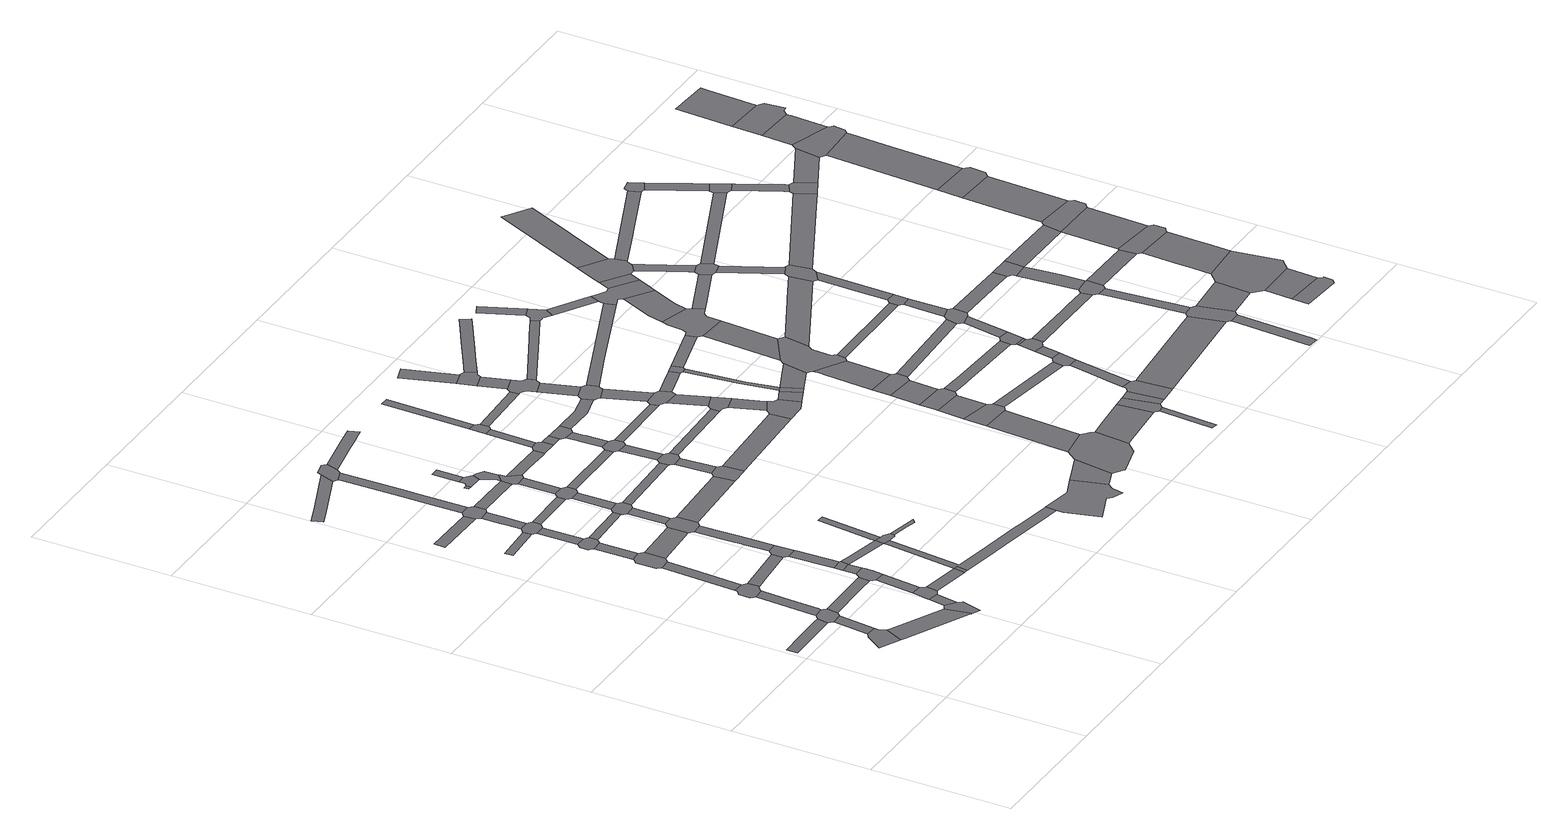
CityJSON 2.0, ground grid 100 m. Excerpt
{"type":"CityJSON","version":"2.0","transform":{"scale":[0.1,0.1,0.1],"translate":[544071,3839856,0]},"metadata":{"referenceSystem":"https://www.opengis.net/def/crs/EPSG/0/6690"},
"CityObjects":{
"road1":{"type":"Road","attributes":{"RoadStructureAttribute.sectionType":"1"},"geometry":[{"type":"MultiSurface","lod":"1","boundaries":[[[0,1,2,3,4,5,6,7,8]]]}]},
"road2":{"type":"Road","geometry":[{"type":"MultiSurface","lod":"1","boundaries":[[[9,10,11,12,13,14,15,16,17]]]}]},
"road3":{"type":"Road","attributes":{"RoadStructureAttribute.sectionType":"1"},"geometry":[{"type":"MultiSurface","lod":"1","boundaries":[[[18,19,9,17]]]}]},
"road4":{"type":"Road","geometry":[{"type":"MultiSurface","lod":"1","boundaries":[[[20,21,22,23,24,0,8,25,19,18,26,27]]]}]},
"road5":{"type":"Road","attributes":{"RoadStructureAttribute.sectionType":"1"},"geometry":[{"type":"MultiSurface","lod":"1","boundaries":[[[28,29,14,13,30,31,32,33,34]]]}]},
"road6":{"type":"Road","attributes":{"RoadStructureAttribute.sectionType":"1"},"geometry":[{"type":"MultiSurface","lod":"1","boundaries":[[[35,36,37,38,39,23,22]]]}]},
"road7":{"type":"Road","geometry":[{"type":"MultiSurface","lod":"1","boundaries":[[[40,41,42,43,44,38,37,45,46,47,48,49,50]]]}]},
"road8":{"type":"Road","geometry":[{"type":"MultiSurface","lod":"1","boundaries":[[[51,52,34,33,53,54,55,56]]]}]},
"road9":{"type":"Road","attributes":{"RoadStructureAttribute.sectionType":"1"},"geometry":[{"type":"MultiSurface","lod":"1","boundaries":[[[57,27,26,58,59,60]]]}]},
"road10":{"type":"Road","attributes":{"RoadStructureAttribute.sectionType":"1"},"geometry":[{"type":"MultiSurface","lod":"1","boundaries":[[[61,62,63,64,40,50]]]}]},
"road11":{"type":"Road","attributes":{"RoadStructureAttribute.sectionType":"1"},"geometry":[{"type":"MultiSurface","lod":"1","boundaries":[[[65,51,56,66,67]]]}]},
"road12":{"type":"Road","geometry":[{"type":"MultiSurface","lod":"1","boundaries":[[[68,65,67,69,70,71]]]}]},
"road13":{"type":"Road","geometry":[{"type":"MultiSurface","lod":"1","boundaries":[[[72,73,74,75,76,77,78,79,63,62,80,81,82,83]]]}]},
"road14":{"type":"Road","attributes":{"RoadStructureAttribute.sectionType":"1"},"geometry":[{"type":"MultiSurface","lod":"1","boundaries":[[[84,49,48,85,86,87]]]}]},
"road15":{"type":"Road","attributes":{"RoadStructureAttribute.sectionType":"1"},"geometry":[{"type":"MultiSurface","lod":"1","boundaries":[[[88,89,90,91]]]}]},
"road16":{"type":"Road","attributes":{"RoadStructureAttribute.sectionType":"1"},"geometry":[{"type":"MultiSurface","lod":"1","boundaries":[[[92,68,71,93]]]}]},
"road17":{"type":"Road","attributes":{"RoadStructureAttribute.sectionType":"1"},"geometry":[{"type":"MultiSurface","lod":"1","boundaries":[[[94,95,74,73]]]}]},
"road18":{"type":"Road","attributes":{"RoadStructureAttribute.sectionType":"1"},"geometry":[{"type":"MultiSurface","lod":"1","boundaries":[[[96,97,98,99]]]}]},
"road19":{"type":"Road","geometry":[{"type":"MultiSurface","lod":"1","boundaries":[[[100,101,102,103,104,105,106,107,57,60,108,109,92,93]]]}]},
"road20":{"type":"Road","geometry":[{"type":"MultiSurface","lod":"1","boundaries":[[[110,111,112,113,114,115,95,94,116,117,118]]]}]},
"road21":{"type":"Road","attributes":{"RoadStructureAttribute.sectionType":"1"},"geometry":[{"type":"MultiSurface","lod":"1","boundaries":[[[70,69,119,120]]]}]},
"road22":{"type":"Road","attributes":{"RoadStructureAttribute.sectionType":"1"},"geometry":[{"type":"MultiSurface","lod":"1","boundaries":[[[121,122,123,104,103]]]}]},
"road23":{"type":"Road","geometry":[{"type":"MultiSurface","lod":"1","boundaries":[[[124,125,126,123,122,127]]]}]},
"road24":{"type":"Road","attributes":{"RoadStructureAttribute.sectionType":"1"},"geometry":[{"type":"MultiSurface","lod":"1","boundaries":[[[128,129,111,110]]]}]},
"road25":{"type":"Road","attributes":{"RoadStructureAttribute.sectionType":"1"},"geometry":[{"type":"MultiSurface","lod":"1","boundaries":[[[130,131,132,125,124]]]}]},
"road26":{"type":"Road","attributes":{"RoadStructureAttribute.sectionType":"1"},"geometry":[{"type":"MultiSurface","lod":"1","boundaries":[[[133,83,82,134]]]}]},
"road27":{"type":"Road","geometry":[{"type":"MultiSurface","lod":"1","boundaries":[[[135,136,137,138,139,88,91,140,129,128,141,142]]]}]},
"road28":{"type":"Road","geometry":[{"type":"MultiSurface","lod":"1","boundaries":[[[143,144,84,87,132,131]]]}]},
"road29":{"type":"Road","geometry":[{"type":"MultiSurface","lod":"1","boundaries":[[[145,120,119,146]]]}]},
"road30":{"type":"Road","attributes":{"RoadStructureAttribute.sectionType":"1"},"geometry":[{"type":"MultiSurface","lod":"1","boundaries":[[[147,148,149,150,151,152,137,136]]]}]},
"road31":{"type":"Road","attributes":{"RoadStructureAttribute.sectionType":"1"},"geometry":[{"type":"MultiSurface","lod":"1","boundaries":[[[153,154,155,156,157,158]]]}]},
"road32":{"type":"Road","geometry":[{"type":"MultiSurface","lod":"1","boundaries":[[[159,160,161,162,99,98,163,150,149,164,165]]]}]},
"road33":{"type":"Road","attributes":{"RoadStructureAttribute.sectionType":"1"},"geometry":[{"type":"MultiSurface","lod":"1","boundaries":[[[166,118,117,167]]]}]},
"road34":{"type":"Road","attributes":{"RoadStructureAttribute.sectionType":"1"},"geometry":[{"type":"MultiSurface","lod":"1","boundaries":[[[168,169,127,122,170,171]]]}]},
"road35":{"type":"Road","attributes":{"RoadStructureAttribute.sectionType":"1"},"geometry":[{"type":"MultiSurface","lod":"1","boundaries":[[[172,173,174,175,176,177,178,179,180,181,182,183,144,143]]]}]},
"road36":{"type":"Road","geometry":[{"type":"MultiSurface","lod":"1","boundaries":[[[184,185,186,187,133,134,188,189,177,176,190,191,192,193]]]}]},
"road37":{"type":"Road","attributes":{"RoadStructureAttribute.sectionType":"1"},"geometry":[{"type":"MultiSurface","lod":"1","boundaries":[[[194,142,141,195]]]}]},
"road38":{"type":"Road","attributes":{"RoadStructureAttribute.sectionType":"1"},"geometry":[{"type":"MultiSurface","lod":"1","boundaries":[[[196,197,198,199,200,201,202,203,161,160]]]}]},
"road39":{"type":"Road","attributes":{"RoadStructureAttribute.sectionType":"1"},"geometry":[{"type":"MultiSurface","lod":"1","boundaries":[[[204,205,186,185]]]}]},
"road40":{"type":"Road","geometry":[{"type":"MultiSurface","lod":"1","boundaries":[[[171,170,206,207,208,209,210,211]]]}]},
"road41":{"type":"Road","attributes":{"RoadStructureAttribute.sectionType":"1"},"geometry":[{"type":"MultiSurface","lod":"1","boundaries":[[[212,213,165,164,214,215,216]]]}]},
"road42":{"type":"Road","geometry":[{"type":"MultiSurface","lod":"1","boundaries":[[[217,218,219,166,167,220,221,205,204,222,223,224,225]]]}]},
"road43":{"type":"Road","attributes":{"RoadStructureAttribute.sectionType":"1"},"geometry":[{"type":"MultiSurface","lod":"1","boundaries":[[[226,227,228,229,230,231,171,211]]]}]},
"road44":{"type":"Road","attributes":{"RoadStructureAttribute.sectionType":"1"},"geometry":[{"type":"MultiSurface","lod":"1","boundaries":[[[232,233,219,218]]]}]},
"road45":{"type":"Road","geometry":[{"type":"MultiSurface","lod":"1","boundaries":[[[234,235,236,237]]]}]},
"road46":{"type":"Road","geometry":[{"type":"MultiSurface","lod":"1","boundaries":[[[238,239,153,158,199,198,240,241,242]]]}]},
"road47":{"type":"Road","geometry":[{"type":"MultiSurface","lod":"1","boundaries":[[[243,244,194,195,233,232,245,246,247,248,249,250]]]}]},
"road48":{"type":"Road","attributes":{"RoadStructureAttribute.sectionType":"1"},"geometry":[{"type":"MultiSurface","lod":"1","boundaries":[[[251,252,253,209,208]]]}]},
"road49":{"type":"Road","geometry":[{"type":"MultiSurface","lod":"1","boundaries":[[[254,255,237,236,256,257,258]]]}]},
"road50":{"type":"Road","attributes":{"RoadStructureAttribute.sectionType":"1"},"geometry":[{"type":"MultiSurface","lod":"1","boundaries":[[[259,260,243,250]]]}]},
"road51":{"type":"Road","geometry":[{"type":"MultiSurface","lod":"1","boundaries":[[[261,262,254,258]]]}]},
"road52":{"type":"Road","attributes":{"RoadStructureAttribute.sectionType":"1"},"geometry":[{"type":"MultiSurface","lod":"1","boundaries":[[[170,263,120,145,146,264,265,266,267,268,269,270,271,272,273,274,275,276,277,278,279,206]]]}]},
"road53":{"type":"Road","geometry":[{"type":"MultiSurface","lod":"1","boundaries":[[[280,281,257,256,282,216,283]]]}]},
"road54":{"type":"Road","attributes":{"RoadStructureAttribute.sectionType":"1"},"geometry":[{"type":"MultiSurface","lod":"1","boundaries":[[[284,285,286,193,192,287]]]}]},
"road55":{"type":"Road","geometry":[{"type":"MultiSurface","lod":"1","boundaries":[[[288,283,216,215,260,259,289,290]]]}]},
"road56":{"type":"Road","attributes":{"RoadStructureAttribute.sectionType":"1"},"geometry":[{"type":"MultiSurface","lod":"1","boundaries":[[[291,225,224,292]]]}]},
"road57":{"type":"Road","attributes":{"RoadStructureAttribute.sectionType":"1"},"geometry":[{"type":"MultiSurface","lod":"1","boundaries":[[[293,294,242,241,295,296,297,298,299,300,301]]]}]},
"road58":{"type":"Road","attributes":{"RoadStructureAttribute.sectionType":"1"},"geometry":[{"type":"MultiSurface","lod":"1","boundaries":[[[302,290,289,303,304,305,306]]]}]},
"road59":{"type":"Road","attributes":{"RoadStructureAttribute.sectionType":"1"},"geometry":[{"type":"MultiSurface","lod":"1","boundaries":[[[307,247,246,308]]]}]},
"road60":{"type":"Road","geometry":[{"type":"MultiSurface","lod":"1","boundaries":[[[309,310,311,312,284,287,313,314,315]]]}]},
"road61":{"type":"Road","attributes":{"RoadStructureAttribute.sectionType":"1"},"geometry":[{"type":"MultiSurface","lod":"1","boundaries":[[[316,317,311,310]]]}]},
"road62":{"type":"Road","geometry":[{"type":"MultiSurface","lod":"1","boundaries":[[[318,319,320,321,322,323,306,305,324,325]]]}]},
"road63":{"type":"Road","geometry":[{"type":"MultiSurface","lod":"1","boundaries":[[[326,327,328,329,291,292,330,331,317,316,332,333,334,335,336,337,338]]]}]},
"road64":{"type":"Road","attributes":{"RoadStructureAttribute.sectionType":"1"},"geometry":[{"type":"MultiSurface","lod":"1","boundaries":[[[339,326,338,340]]]}]},
"road65":{"type":"Road","attributes":{"RoadStructureAttribute.sectionType":"1"},"geometry":[{"type":"MultiSurface","lod":"1","boundaries":[[[341,321,320,342]]]}]},
"road66":{"type":"Road","geometry":[{"type":"MultiSurface","lod":"1","boundaries":[[[343,344,273,272,345,346,347,348,349,350,351,352,353,354]]]}]},
"road67":{"type":"Road","attributes":{"RoadStructureAttribute.sectionType":"1"},"geometry":[{"type":"MultiSurface","lod":"1","boundaries":[[[355,325,324,356,357]]]}]},
"road68":{"type":"Road","geometry":[{"type":"MultiSurface","lod":"1","boundaries":[[[358,359,307,308,360,339,340,361,362,363,364,365]]]}]},
"road69":{"type":"Road","geometry":[{"type":"MultiSurface","lod":"1","boundaries":[[[366,341,342,367,368,369,370,371,372,373]]]}]},
"road70":{"type":"Road","attributes":{"RoadStructureAttribute.sectionType":"1"},"geometry":[{"type":"MultiSurface","lod":"1","boundaries":[[[374,375,376,358,365,377,378,379]]]}]},
"road71":{"type":"Road","geometry":[{"type":"MultiSurface","lod":"1","boundaries":[[[380,357,356,381,382,374,379,383,384]]]}]},
"road72":{"type":"Road","attributes":{"RoadStructureAttribute.sectionType":"1"},"geometry":[{"type":"MultiSurface","lod":"1","boundaries":[[[385,366,373,386,387]]]}]},
"road73":{"type":"Road","attributes":{"RoadStructureAttribute.sectionType":"1"},"geometry":[{"type":"MultiSurface","lod":"1","boundaries":[[[388,315,314,389]]]}]},
"road74":{"type":"Road","attributes":{"RoadStructureAttribute.sectionType":"1"},"geometry":[{"type":"MultiSurface","lod":"1","boundaries":[[[390,391,343,354,392,393]]]}]},
"road75":{"type":"Road","attributes":{"RoadStructureAttribute.sectionType":"1"},"geometry":[{"type":"MultiSurface","lod":"1","boundaries":[[[394,335,334,395]]]}]},
"road76":{"type":"Road","attributes":{"RoadStructureAttribute.sectionType":"1"},"geometry":[{"type":"MultiSurface","lod":"1","boundaries":[[[396,370,369,397]]]}]},
"road77":{"type":"Road","attributes":{"RoadStructureAttribute.sectionType":"1"},"geometry":[{"type":"MultiSurface","lod":"1","boundaries":[[[398,363,362,399]]]}]},
"road78":{"type":"Road","attributes":{"RoadStructureAttribute.sectionType":"1"},"geometry":[{"type":"MultiSurface","lod":"1","boundaries":[[[400,401,402,403,384,383,404,405,406,407]]]}]},
"road79":{"type":"Road","geometry":[{"type":"MultiSurface","lod":"1","boundaries":[[[408,409,410,411,412,390,393,413,414,415,416,417]]]}]},
"road80":{"type":"Road","attributes":{"RoadStructureAttribute.sectionType":"1"},"geometry":[{"type":"MultiSurface","lod":"1","boundaries":[[[418,419,420,421,422]]]}]},
"road81":{"type":"Road","attributes":{"RoadStructureAttribute.sectionType":"1"},"geometry":[{"type":"MultiSurface","lod":"1","boundaries":[[[423,424,425,426]]]}]},
"road82":{"type":"Road","geometry":[{"type":"MultiSurface","lod":"1","boundaries":[[[427,428,429,426,425,430,431,396,397,432,433,434,435,436,437,438,439,440,441]]]}]},
"road83":{"type":"Road","geometry":[{"type":"MultiSurface","lod":"1","boundaries":[[[442,443,444,400,407,445,446,447,448,449,450,451,452,453]]]}]},
"road84":{"type":"Road","attributes":{"RoadStructureAttribute.sectionType":"1"},"geometry":[{"type":"MultiSurface","lod":"1","boundaries":[[[437,436,443,442]]]}]},
"road85":{"type":"Road","geometry":[{"type":"MultiSurface","lod":"1","boundaries":[[[454,455,422,421,424,423,456,457,458]]]}]},
"road86":{"type":"Road","attributes":{"RoadStructureAttribute.sectionType":"1"},"geometry":[{"type":"MultiSurface","lod":"1","boundaries":[[[449,448,459,460]]]}]},
"road87":{"type":"Road","geometry":[{"type":"MultiSurface","lod":"1","boundaries":[[[461,462,460,459,463,464,398,399,465,466,467,468,469,470,471]]]}]},
"road88":{"type":"Road","attributes":{"RoadStructureAttribute.sectionType":"1"},"geometry":[{"type":"MultiSurface","lod":"1","boundaries":[[[467,472,473,468]]]}]},
"road89":{"type":"Road","geometry":[{"type":"MultiSurface","lod":"1","boundaries":[[[473,472,474,475,394,395,476,477,478,479,480]]]}]},
"road90":{"type":"Road","attributes":{"RoadStructureAttribute.sectionType":"1"},"geometry":[{"type":"MultiSurface","lod":"1","boundaries":[[[481,480,479,482,483]]]}]},
"road91":{"type":"Road","geometry":[{"type":"MultiSurface","lod":"1","boundaries":[[[484,485,486,483,482,487,388,389,488,489,490,491,492,493]]]}]},
"road92":{"type":"Road","attributes":{"RoadStructureAttribute.sectionType":"1"},"geometry":[{"type":"MultiSurface","lod":"1","boundaries":[[[494,495,496,412,411,497,498,499]]]}]},
"road93":{"type":"Road","attributes":{"RoadStructureAttribute.sectionType":"1"},"geometry":[{"type":"MultiSurface","lod":"1","boundaries":[[[500,493,492,501,502]]]}]},
"road94":{"type":"Road","attributes":{"RoadStructureAttribute.sectionType":"1"},"geometry":[{"type":"MultiSurface","lod":"1","boundaries":[[[503,504,471,470,505,506,507]]]}]},
"road95":{"type":"Road","geometry":[{"type":"MultiSurface","lod":"1","boundaries":[[[508,494,499,509,510,511,512,513,514]]]}]},
"road96":{"type":"Road","geometry":[{"type":"MultiSurface","lod":"1","boundaries":[[[515,516,517,500,502,518]]]}]},
"road97":{"type":"Road","attributes":{"RoadStructureAttribute.sectionType":"1"},"geometry":[{"type":"MultiSurface","lod":"1","boundaries":[[[519,508,514,520]]]}]},
"road98":{"type":"Road","attributes":{"RoadStructureAttribute.sectionType":"1"},"geometry":[{"type":"MultiSurface","lod":"1","boundaries":[[[521,522,417,416,523,524,525]]]}]},
"road99":{"type":"Road","attributes":{"RoadStructureAttribute.sectionType":"1"},"geometry":[{"type":"MultiSurface","lod":"1","boundaries":[[[526,527,528,529,516,515]]]}]},
"road100":{"type":"Road","geometry":[{"type":"MultiSurface","lod":"1","boundaries":[[[530,531,519,520,532,533,534]]]}]},
"road101":{"type":"Road","geometry":[{"type":"MultiSurface","lod":"1","boundaries":[[[535,503,507,536,528,527,537,538]]]}]},
"road102":{"type":"Road","attributes":{"RoadStructureAttribute.sectionType":"1"},"geometry":[{"type":"MultiSurface","lod":"1","boundaries":[[[539,540,541,542,543,458,457,544,545,546,547]]]}]},
"road103":{"type":"Road","attributes":{"RoadStructureAttribute.sectionType":"1"},"geometry":[{"type":"MultiSurface","lod":"1","boundaries":[[[548,530,534,549]]]}]},
"road104":{"type":"Road","attributes":{"RoadStructureAttribute.sectionType":"1"},"geometry":[{"type":"MultiSurface","lod":"1","boundaries":[[[550,551,552,553,515,518,554]]]}]},
"road105":{"type":"Road","attributes":{"RoadStructureAttribute.sectionType":"1"},"geometry":[{"type":"MultiSurface","lod":"1","boundaries":[[[555,556,557,441,440,558,559,560]]]}]},
"road106":{"type":"Road","attributes":{"RoadStructureAttribute.sectionType":"1"},"geometry":[{"type":"MultiSurface","lod":"1","boundaries":[[[561,562,563,564,565]]]}]},
"road107":{"type":"Road","geometry":[{"type":"MultiSurface","lod":"1","boundaries":[[[566,548,549,567,568,569,570,571,572]]]}]},
"road108":{"type":"Road","geometry":[{"type":"MultiSurface","lod":"1","boundaries":[[[573,521,525,574,575,562,561,576,577,578]]]}]},
"road109":{"type":"Road","geometry":[{"type":"MultiSurface","lod":"1","boundaries":[[[579,580,581,582,566,572,583,584]]]}]},
"road110":{"type":"Road","attributes":{"RoadStructureAttribute.sectionType":"1"},"geometry":[{"type":"MultiSurface","lod":"1","boundaries":[[[585,586,587,453,452,588,589,590,591]]]}]},
"road111":{"type":"Road","attributes":{"RoadStructureAttribute.sectionType":"1"},"geometry":[{"type":"MultiSurface","lod":"1","boundaries":[[[592,535,538,593]]]}]},
"road112":{"type":"Road","attributes":{"RoadStructureAttribute.sectionType":"1"},"geometry":[{"type":"MultiSurface","lod":"1","boundaries":[[[594,573,578,595]]]}]},
"road113":{"type":"Road","attributes":{"RoadStructureAttribute.sectionType":"1"},"geometry":[{"type":"MultiSurface","lod":"1","boundaries":[[[512,511,596,597]]]}]},
"road114":{"type":"Road","geometry":[{"type":"MultiSurface","lod":"1","boundaries":[[[598,599,600,550,554,601,579,584,602,603,604,605,606,607,608,609]]]}]},
"road115":{"type":"Road","geometry":[{"type":"MultiSurface","lod":"1","boundaries":[[[610,611,612,594,595,613,614,615,616]]]}]},
"road116":{"type":"Road","attributes":{"RoadStructureAttribute.sectionType":"1"},"geometry":[{"type":"MultiSurface","lod":"1","boundaries":[[[617,618,619,533,532,620,621,622,623]]]}]},
"road117":{"type":"Road","attributes":{"RoadStructureAttribute.sectionType":"1"},"geometry":[{"type":"MultiSurface","lod":"1","boundaries":[[[624,599,598,625]]]}]},
"road118":{"type":"Road","geometry":[{"type":"MultiSurface","lod":"1","boundaries":[[[626,627,628,629,555,560,630,631,632,633]]]}]},
"road119":{"type":"Road","attributes":{"RoadStructureAttribute.sectionType":"1"},"geometry":[{"type":"MultiSurface","lod":"1","boundaries":[[[634,635,627,626]]]}]},
"road120":{"type":"Road","attributes":{"RoadStructureAttribute.sectionType":"1"},"geometry":[{"type":"MultiSurface","lod":"1","boundaries":[[[636,637,638,639,640,610,616,641]]]}]},
"road121":{"type":"Road","attributes":{"RoadStructureAttribute.sectionType":"1"},"geometry":[{"type":"MultiSurface","lod":"1","boundaries":[[[642,570,569,643]]]}]},
"road122":{"type":"Road","geometry":[{"type":"MultiSurface","lod":"1","boundaries":[[[644,645,646,647,648,649,592,593,624,625,650,651,652,653,654,655,656,657]]]}]},
"road123":{"type":"Road","geometry":[{"type":"MultiSurface","lod":"1","boundaries":[[[658,659,597,596,636,641,660,661]]]}]},
"road124":{"type":"Road","attributes":{"RoadStructureAttribute.sectionType":"1"},"geometry":[{"type":"MultiSurface","lod":"1","boundaries":[[[662,633,632,663,664,665,666]]]}]},
"road125":{"type":"Road","attributes":{"RoadStructureAttribute.sectionType":"1"},"geometry":[{"type":"MultiSurface","lod":"1","boundaries":[[[667,668,658,661,669,670]]]}]},
"road126":{"type":"Road","attributes":{"RoadStructureAttribute.sectionType":"1"},"geometry":[{"type":"MultiSurface","lod":"1","boundaries":[[[671,604,603,672]]]}]},
"road127":{"type":"Road","attributes":{"RoadStructureAttribute.sectionType":"1"},"geometry":[{"type":"MultiSurface","lod":"1","boundaries":[[[673,674,644,657,675,676]]]}]},
"road128":{"type":"Road","geometry":[{"type":"MultiSurface","lod":"1","boundaries":[[[677,667,670,678,679,680,681,682,683]]]}]},
"road129":{"type":"Road","attributes":{"RoadStructureAttribute.sectionType":"1"},"geometry":[{"type":"MultiSurface","lod":"1","boundaries":[[[684,677,683,685]]]}]},
"road130":{"type":"Road","geometry":[{"type":"MultiSurface","lod":"1","boundaries":[[[686,687,623,622,688,684,685,689,690]]]}]},
"road131":{"type":"Road","attributes":{"RoadStructureAttribute.sectionType":"1"},"geometry":[{"type":"MultiSurface","lod":"1","boundaries":[[[691,692,614,613,693,694]]]}]},
"road132":{"type":"Road","geometry":[{"type":"MultiSurface","lod":"1","boundaries":[[[695,696,697,666,665,698,585,591,699,673,676,700,701,702]]]}]},
"road133":{"type":"Road","attributes":{"RoadStructureAttribute.sectionType":"1"},"geometry":[{"type":"MultiSurface","lod":"1","boundaries":[[[703,704,705,609,608,706]]]}]},
"road134":{"type":"Road","attributes":{"RoadStructureAttribute.sectionType":"1"},"geometry":[{"type":"MultiSurface","lod":"1","boundaries":[[[707,708,686,690]]]}]},
"road135":{"type":"Road","attributes":{"RoadStructureAttribute.sectionType":"1"},"geometry":[{"type":"MultiSurface","lod":"1","boundaries":[[[709,655,654,710,711,712,713]]]}]},
"road136":{"type":"Road","attributes":{"RoadStructureAttribute.sectionType":"1"},"geometry":[{"type":"MultiSurface","lod":"1","boundaries":[[[714,702,701,715]]]}]},
"road137":{"type":"Road","geometry":[{"type":"MultiSurface","lod":"1","boundaries":[[[716,717,718,719,642,643,708,707,720,721]]]}]},
"road138":{"type":"Road","attributes":{"RoadStructureAttribute.sectionType":"1"},"geometry":[{"type":"MultiSurface","lod":"1","boundaries":[[[722,723,724,717,716]]]}]},
"road139":{"type":"Road","geometry":[{"type":"MultiSurface","lod":"1","boundaries":[[[725,726,671,672,727,723,722,728]]]}]},
"road140":{"type":"Road","geometry":[{"type":"MultiSurface","lod":"1","boundaries":[[[729,730,714,715,731,732,733,734,735,736,737,738,739,740]]]}]},
"road141":{"type":"Road","attributes":{"RoadStructureAttribute.sectionType":"1"},"geometry":[{"type":"MultiSurface","lod":"1","boundaries":[[[741,742,743,744,745,746,747,681,680,748,749,750,751,752]]]}]},
"road142":{"type":"Road","attributes":{"RoadStructureAttribute.sectionType":"1"},"geometry":[{"type":"MultiSurface","lod":"1","boundaries":[[[753,754,734,733,755,756,757,758]]]}]},
"road143":{"type":"Road","attributes":{"RoadStructureAttribute.sectionType":"1"},"geometry":[{"type":"MultiSurface","lod":"1","boundaries":[[[759,760,761,725,728]]]}]},
"road144":{"type":"Road","attributes":{"RoadStructureAttribute.sectionType":"1"},"geometry":[{"type":"MultiSurface","lod":"1","boundaries":[[[762,763,764,765,766,767]]]}]},
"road145":{"type":"Road","geometry":[{"type":"MultiSurface","lod":"1","boundaries":[[[768,758,757,769,709,713,770,771,772,773]]]}]},
"road146":{"type":"Road","attributes":{"RoadStructureAttribute.sectionType":"1"},"geometry":[{"type":"MultiSurface","lod":"1","boundaries":[[[771,770,774,775,776]]]}]},
"road147":{"type":"Road","attributes":{"RoadStructureAttribute.sectionType":"1"},"geometry":[{"type":"MultiSurface","lod":"1","boundaries":[[[721,720,777,778,779,780]]]}]},
"road148":{"type":"Road","geometry":[{"type":"MultiSurface","lod":"1","boundaries":[[[781,776,775,703,706,782,760,759,783,784]]]}]},
"road149":{"type":"Road","geometry":[{"type":"MultiSurface","lod":"1","boundaries":[[[785,786,787,691,694,788,762,767,789,790,791,792]]]}]},
"road150":{"type":"Road","attributes":{"RoadStructureAttribute.sectionType":"1"},"geometry":[{"type":"MultiSurface","lod":"1","boundaries":[[[793,794,787,786,795,796]]]}]},
"road151":{"type":"Road","attributes":{"RoadStructureAttribute.sectionType":"1"},"geometry":[{"type":"MultiSurface","lod":"1","boundaries":[[[797,729,740,798]]]}]},
"road152":{"type":"Road","geometry":[{"type":"MultiSurface","lod":"1","boundaries":[[[799,800,752,751,801,793,796,802,803]]]}]},
"road153":{"type":"Road","attributes":{"RoadStructureAttribute.sectionType":"1"},"geometry":[{"type":"MultiSurface","lod":"1","boundaries":[[[804,805,792,791,806]]]}]},
"road154":{"type":"Road","attributes":{"RoadStructureAttribute.sectionType":"1"},"geometry":[{"type":"MultiSurface","lod":"1","boundaries":[[[807,808,809,810,800,799]]]}]},
"road155":{"type":"Road","geometry":[{"type":"MultiSurface","lod":"1","boundaries":[[[780,779,811,810,809,812,813]]]}]},
"road156":{"type":"Road","attributes":{"RoadStructureAttribute.sectionType":"1"},"geometry":[{"type":"MultiSurface","lod":"1","boundaries":[[[814,737,736,815,816,817,818]]]}]},
"road157":{"type":"Road","attributes":{"RoadStructureAttribute.sectionType":"1"},"geometry":[{"type":"MultiSurface","lod":"1","boundaries":[[[819,820,773,772,821]]]}]},
"road158":{"type":"Road","geometry":[{"type":"MultiSurface","lod":"1","boundaries":[[[822,823,824,825,826,827,828,829,830]]]}]},
"road159":{"type":"Road","attributes":{"RoadStructureAttribute.sectionType":"1"},"geometry":[{"type":"MultiSurface","lod":"1","boundaries":[[[803,802,831,832]]]}]},
"road160":{"type":"Road","attributes":{"function":"3","RoadStructureAttribute.sectionType":"1"},"geometry":[{"type":"MultiSurface","lod":"1","boundaries":[[[833,834,822,830]]]}]},
"road161":{"type":"Road","attributes":{"RoadStructureAttribute.sectionType":"1"},"geometry":[{"type":"MultiSurface","lod":"1","boundaries":[[[835,784,783,836,837]]]}]},
"road162":{"type":"Road","geometry":[{"type":"MultiSurface","lod":"1","boundaries":[[[838,839,804,806,834,833,840]]]}]},
"road163":{"type":"Road","attributes":{"RoadStructureAttribute.sectionType":"1"},"geometry":[{"type":"MultiSurface","lod":"1","boundaries":[[[813,812,841,842]]]}]},
"road164":{"type":"Road","attributes":{"function":"3","RoadStructureAttribute.sectionType":"1"},"geometry":[{"type":"MultiSurface","lod":"1","boundaries":[[[843,844,845,839,838,846,847,848]]]}]},
"road165":{"type":"Road","geometry":[{"type":"MultiSurface","lod":"1","boundaries":[[[849,850,851,852,814,818,853,854]]]}]},
"road166":{"type":"Road","geometry":[{"type":"MultiSurface","lod":"1","boundaries":[[[855,832,831,843,848,856,857,858,859]]]}]},
"road167":{"type":"Road","attributes":{"RoadStructureAttribute.sectionType":"1"},"geometry":[{"type":"MultiSurface","lod":"1","boundaries":[[[860,854,853,861,862]]]}]},
"road168":{"type":"Road","attributes":{"function":"3","RoadStructureAttribute.sectionType":"1"},"geometry":[{"type":"MultiSurface","lod":"1","boundaries":[[[841,855,859,863]]]}]},
"road169":{"type":"Road","geometry":[{"type":"MultiSurface","lod":"1","boundaries":[[[864,865,862,861,819,821,866,867,868]]]}]},
"road170":{"type":"Road","attributes":{"RoadStructureAttribute.sectionType":"1"},"geometry":[{"type":"MultiSurface","lod":"1","boundaries":[[[869,870,871,868,867,872,873,874,875,876,877]]]}]},
"road171":{"type":"Road","geometry":[{"type":"MultiSurface","lod":"1","boundaries":[[[877,876,835,837,878,879]]]}]},
"road172":{"type":"Road","geometry":[{"type":"MultiSurface","lod":"1","boundaries":[[[880,842,841,863,881,882,883,884,885]]]}]},
"road173":{"type":"Road","attributes":{"function":"3","RoadStructureAttribute.sectionType":"1"},"geometry":[{"type":"MultiSurface","lod":"1","boundaries":[[[886,887,880,885,888,889]]]}]},
"road174":{"type":"Road","attributes":{"RoadStructureAttribute.sectionType":"1"},"geometry":[{"type":"MultiSurface","lod":"1","boundaries":[[[890,879,878,891]]]}]},
"road175":{"type":"Road","geometry":[{"type":"MultiSurface","lod":"1","boundaries":[[[892,886,889,893,894,895,896,897]]]}]},
"road176":{"type":"Road","attributes":{"function":"3","RoadStructureAttribute.sectionType":"1"},"geometry":[{"type":"MultiSurface","lod":"1","boundaries":[[[898,899,900,901,902,903,892,897]]]}]},
"road177":{"type":"Road","geometry":[{"type":"MultiSurface","lod":"1","boundaries":[[[904,905,890,891,901,900,906,907,908,909]]]}]},
"road178":{"type":"Road","attributes":{"function":"3","RoadStructureAttribute.sectionType":"1"},"geometry":[{"type":"MultiSurface","lod":"1","boundaries":[[[910,904,909,911,912,913,914]]]}]},
"road179":{"type":"Road","geometry":[{"type":"MultiSurface","lod":"1","boundaries":[[[915,910,914,916,917,918,919,920]]]}]},
"road180":{"type":"Road","attributes":{"function":"3","RoadStructureAttribute.sectionType":"1"},"geometry":[{"type":"MultiSurface","lod":"1","boundaries":[[[921,922,915,920,923,924]]]}]}
},
"vertices":[
[466,1167,0],[428,1167,0],[215,1164,0],[39,1160,0],[42,1081,0],[52,1081,0],[229,1085,0],[425,1088,0],[454,1088,0],
[456,803,0],[435,791,0],[423,784,0],[337,658,0],[485,585,0],[551,720,0],[532,753,0],[534,774,0],[536,796,0],
[561,1061,0],[480,1058,0],
[586,1189,0],[584,1191,0],[575,1201,0],[496,1195,0],[491,1191,0],[464,1077,0],[592,1091,0],[602,1171,0],
[585,703,0],[577,707,0],[518,569,0],[964,351,0],[980,342,0],[985,340,0],[950,522,0],
[577,1224,0],[587,1427,0],[598,1638,0],[518,1636,0],[498,1224,0],
[525,1789,0],[524,1770,0],[493,1745,0],[491,1664,0],[509,1646,0],[598,1645,0],[607,1655,0],[627,1676,0],[643,1677,0],[636,1758,0],[606,1785,0],
[985,542,0],[964,530,0],[1038,313,0],[1080,457,0],[1079,459,0],[1059,491,0],
[1034,1180,0],[867,1096,0],[915,1097,0],[1029,1099,0],
[625,2160,0],[632,2327,0],[551,2323,0],[544,2159,0],
[1005,659,0],[1063,509,0],[1085,645,0],
[1027,788,0],[1121,666,0],[1131,746,0],[1108,781,0],
[663,2512,0],[635,2539,0],[556,2533,0],[556,2527,0],[526,2501,0],[525,2352,0],[527,2350,0],[545,2330,0],[633,2333,0],[661,2360,0],[663,2360,0],[666,2509,0],
[1023,1794,0],[766,1689,0],[803,1692,0],[1022,1712,0],
[519,3301,0],[236,3281,0],[239,3222,0],[520,3241,0],
[1059,1069,0],[1138,1061,0],
[632,2815,0],[552,2811,0],
[127,3725,0],[126,3645,0],[521,3641,0],[513,3722,0],
[1145,1115,0],[1148,1145,0],[1146,1197,0],[1146,1215,0],[1066,1213,0],[1062,1208,0],[1053,1196,0],[1040,1180,0],[1035,1092,0],[1046,1081,0],
[630,2929,0],[551,2927,0],[534,2909,0],[524,2899,0],[523,2839,0],[533,2829,0],[651,2834,0],[661,2843,0],[660,2905,0],
[1403,621,0],[1416,700,0],
[1144,1286,0],[1143,1310,0],[1064,1307,0],
[1142,1373,0],[1062,1370,0],[1063,1320,0],[1153,1370,0],
[627,3218,0],[548,3217,0],
[1134,1672,0],[1133,1690,0],[1053,1688,0],
[1003,2528,0],[1003,2379,0],
[647,3317,0],[627,3333,0],[547,3331,0],[530,3314,0],[528,3311,0],[531,3231,0],[653,3248,0],[658,3307,0],
[1130,1830,0],[1050,1828,0],
[1445,695,0],[1432,616,0],
[626,3437,0],[626,3471,0],[625,3617,0],[545,3610,0],[546,3470,0],[546,3436,0],
[533,4751,0],[173,4606,0],[9,4540,0],[38,4466,0],[155,4513,0],[497,4651,0],
[623,3751,0],[622,3752,0],[543,3749,0],[535,3741,0],[536,3621,0],[655,3641,0],[649,3721,0],
[1001,2917,0],[1001,2857,0],
[1224,1353,0],[1184,1363,0],[1475,1238,0],[1480,1299,0],
[1125,2014,0],[1124,2055,0],[1123,2068,0],[1121,2165,0],[1115,2358,0],[1035,2353,0],[1040,2164,0],[1043,2066,0],[1043,2064,0],[1045,2021,0],[1045,2012,0],[1045,2000,0],
[1137,2537,0],[1109,2562,0],[1030,2559,0],[1030,2556,0],[1016,2369,0],[1032,2356,0],[1115,2361,0],[1122,2367,0],[1143,2388,0],[1139,2536,0],
[999,3313,0],[999,3253,0],
[619,4132,0],[618,4192,0],[613,4659,0],[533,4630,0],[534,4609,0],[538,4223,0],[542,3924,0],[544,3750,0],
[1106,2833,0],[1029,2826,0],
[1523,1219,0],[1578,1215,0],[1597,1228,0],[1601,1253,0],[1555,1284,0],[1530,1287,0],
[978,3718,0],[936,3719,0],[978,3638,0],[1000,3638,0],[1006,3718,0],
[1126,2931,0],[1107,2947,0],[1028,2944,0],[1010,2847,0],[1028,2827,0],[1108,2834,0],[1125,2850,0],[1135,2860,0],[1136,2922,0],
[1575,1729,0],[1523,1731,0],[1516,1666,0],[1511,1626,0],[1484,1369,0],[1479,1331,0],
[1106,3226,0],[1027,3224,0],
[821,3885,0],[821,3851,0],[849,3850,0],[849,3885,0],
[633,4806,0],[553,4786,0],[627,4680,0],[636,4693,0],[663,4779,0],
[1026,3342,0],[1008,3323,0],[1126,3245,0],[1136,3255,0],[1136,3316,0],[1125,3325,0],[1105,3342,0],[1104,3343,0],
[1717,1203,0],[1793,1187,0],[1816,1210,0],
[870,3946,0],[870,3904,0],[954,3849,0],[983,3908,0],[933,3946,0],
[1103,3610,0],[1024,3608,0],
[933,4139,0],[870,4139,0],
[1471,1200,0],[1577,593,0],[1624,585,0],[1722,569,0],[1932,534,0],[1957,530,0],[2200,491,0],[2201,491,0],[2333,469,0],[2340,468,0],[2348,548,0],[2320,552,0],[2084,591,0],[2049,598,0],[1754,645,0],[1466,692,0],[1521,1201,0],
[1054,3867,0],[1017,3895,0],[1006,3759,0],[1059,3769,0],
[1688,2567,0],[1583,2561,0],[1519,2558,0],[1703,2419,0],
[1068,3759,0],[1134,3637,0],[1069,3718,0],
[1669,2941,0],[1673,2881,0],
[1086,4859,0],[977,4838,0],[821,4728,0],[899,4743,0],[953,4753,0],[1026,4767,0],[1054,4772,0],[1086,4778,0],[1113,4783,0],
[1233,3716,0],[1233,3636,0],[1413,3635,0],[1431,3635,0],[1429,3715,0],
[1648,3324,0],[1653,3262,0],
[1812,2587,0],[1796,2601,0],[1715,2596,0],[1710,2590,0],[1823,2426,0],[1838,2427,0],[1827,2575,0],
[1782,2856,0],[1701,2853,0],
[1545,3716,0],[1528,3733,0],[1518,3744,0],[1459,3741,0],[1448,3731,0],[1432,3717,0],[1548,3635,0],[1546,3714,0],
[1695,2972,0],[1692,2968,0],[1676,2949,0],[1671,2943,0],[1674,2881,0],[1680,2875,0],[1800,2875,0],[1802,2877,0],[1810,2885,0],[1807,2945,0],[1797,2953,0],[1796,2954,0],[1775,2971,0],
[1680,3236,0],[1760,3235,0],
[1465,4074,0],[1525,4073,0],
[2708,569,0],[2566,513,0],[2343,418,0],[2409,176,0],[2489,208,0],[2617,259,0],[2633,242,0],[2647,229,0],[2725,200,0],[2741,264,0],[2746,287,0],[2775,326,0],
[1565,3714,0],[1629,3635,0],[1629,3713,0],
[1673,3354,0],[1656,3333,0],[1662,3254,0],[1778,3255,0],[1787,3266,0],[1784,3325,0],[1771,3335,0],[1753,3350,0],
[1468,4194,0],[1535,4083,0],[1543,4090,0],[1553,4100,0],[1553,4161,0],[1545,4170,0],[1540,4175,0],[1527,4190,0],
[1659,3607,0],[1664,3530,0],[1665,3509,0],[1745,3510,0],[1743,3535,0],[1740,3602,0],
[1652,3713,0],[1637,3627,0],[1638,3626,0],[1769,3632,0],[1771,3712,0],
[1479,4826,0],[1531,4424,0],[1539,4824,0],
[2525,2614,0],[2534,2465,0],
[2942,661,0],[2845,623,0],[2793,333,0],[2902,375,0],
[2402,2967,0],[2405,2907,0],
[1990,4181,0],[1992,4121,0],
[2271,3333,0],[2285,3275,0],
[2125,3746,0],[2060,3731,0],[2043,3727,0],[1970,3711,0],[1977,3630,0],[2061,3649,0],[2064,3650,0],[2149,3670,0],
[3278,729,0],[3248,757,0],[3244,760,0],[3229,774,0],[3008,741,0],[2969,330,0],[2983,321,0],[3205,380,0],[3277,452,0],[3302,707,0],
[1909,4921,0],[1805,4887,0],[1906,4561,0],[1916,4530,0],[2022,4562,0],
[2062,4431,0],[1956,4399,0],[2013,4215,0],[2118,4247,0],
[2166,4167,0],[2141,4179,0],[2138,4180,0],[2009,4210,0],[1997,4192,0],[2004,4122,0],[2016,4123,0],[2039,4106,0],[2048,4100,0],[2068,4036,0],[2173,4069,0],[2176,4076,0],[2190,4104,0],[2196,4108,0],[2177,4163,0],
[2252,3815,0],[2148,3782,0],[2126,3748,0],[2152,3671,0],[2155,3671,0],[2190,3649,0],[2191,3648,0],[2293,3685,0],[2294,3686,0],[2306,3711,0],[2311,3720,0],[2289,3798,0],
[2035,4557,0],[2027,4560,0],[2077,4465,0],[2100,4479,0],[2058,4548,0],
[2294,3368,0],[2406,3376,0],
[2441,3358,0],[2414,3372,0],[2290,3362,0],[2278,3344,0],[2299,3276,0],[2330,3255,0],[2335,3252,0],[2453,3248,0],[2456,3255,0],[2468,3284,0],[2445,3359,0],
[2427,3001,0],[2530,3039,0],
[2423,2996,0],[2410,2977,0],[2420,2907,0],[2435,2908,0],[2461,2890,0],[2468,2885,0],[2575,2915,0],
[2635,2748,0],[2553,2651,0],[2651,2706,0],
[2704,2650,0],[2665,2669,0],[2661,2679,0],[2550,2647,0],[2638,2471,0],[2661,2472,0],[2669,2472,0],[2673,2474,0],[2749,2507,0],[2706,2650,0],
[3042,1341,0],[3035,1216,0],[3026,1067,0],[3229,779,0],[3256,1218,0],[3263,1329,0],
[2794,2690,0],[2760,2512,0],[2854,2554,0],
[2680,3421,0],[2629,3407,0],[2469,3285,0],[2629,3328,0],[2699,3347,0],
[3051,1511,0],[3281,1342,0],[3289,1347,0],[3296,1353,0],[3301,1433,0],[3295,1434,0],[3271,1464,0],
[2839,2710,0],[2805,2699,0],[2806,2695,0],[2899,2573,0],
[3062,1699,0],[3283,1685,0],
[3660,743,0],[3438,721,0],[3290,453,0],[3302,455,0],[3685,494,0],
[2798,2936,0],[2755,3344,0],[2717,3335,0],[2760,2958,0],
[3069,1835,0],[3063,1723,0],[3312,1712,0],[3317,1793,0],[3292,1823,0],
[2744,3438,0],[2701,3346,0],[2754,3348,0],[2765,3362,0],
[2616,4883,0],[2614,4882,0],[2515,4822,0],[2381,4742,0],[2179,4621,0],[2220,4552,0],[2345,4628,0],[2615,4790,0],[2658,4815,0],
[3082,2050,0],[3303,2031,0],
[3107,2828,0],[3043,2799,0],[2855,2716,0],[2841,2711,0],[3073,2650,0],
[2813,4481,0],[2660,4406,0],[2616,4384,0],[2620,4318,0],[2823,4419,0],[2839,4427,0],
[3763,471,0],[3716,468,0],[3704,274,0],[3692,79,0],[3739,73,0],
[3089,2184,0],[3329,2063,0],[3333,2063,0],[3334,2063,0],[3336,2144,0],[3330,2149,0],[3308,2170,0],
[3745,752,0],[3690,490,0],[3709,474,0],[3763,477,0],[3776,489,0],[3794,504,0],
[3114,2619,0],[3112,2574,0],[3109,2531,0],[3090,2197,0],[3308,2186,0],[3326,2494,0],
[3216,4172,0],[2623,3933,0],[2300,3802,0],[2321,3724,0],[2624,3850,0],[3212,4084,0],[3237,4094,0],
[3116,3538,0],[3136,3462,0],
[3829,760,0],[3853,510,0],
[3915,1264,0],[3930,1343,0],
[3355,3002,0],[3130,2861,0],[3110,2832,0],[3104,2627,0],[3349,2516,0],[3353,2521,0],[3362,2582,0],[3348,2596,0],[3333,2611,0],[3342,2755,0],[3366,2787,0],[3397,2973,0],
[3867,814,0],[3864,798,0],[3861,782,0],[3996,524,0],[3973,775,0],[3964,784,0],[3948,800,0],
[3465,1784,0],[3449,1785,0],[3317,1792,0],[3445,1705,0],[3465,1704,0],[3987,1676,0],[3994,1756,0],
[3163,3432,0],[3380,3419,0],
[2932,4564,0],[2860,4534,0],[2850,4511,0],[2845,4497,0],[2860,4426,0],[2878,4426,0],[2936,4390,0],[2978,4457,0],
[2807,4862,0],[2737,4827,0],
[3940,1231,0],[3939,1225,0],[3922,1130,0],[3902,1015,0],[3881,893,0],[4020,1226,0],
[4067,2178,0],[4049,2096,0],
[3191,3741,0],[3178,3694,0],[3171,3582,0],[3150,3547,0],[3138,3544,0],[3132,3542,0],[3386,3528,0],[3394,3538,0],[3409,3557,0],[3434,3568,0],[3460,3578,0],[3428,3654,0],[3415,3669,0],[3402,3683,0],
[3963,1369,0],[3952,1360,0],[4038,1331,0],[4042,1356,0],
[3243,4293,0],[2975,4366,0],[3202,4226,0],[3223,4213,0],[3254,4286,0],
[3986,1501,0],[3965,1376,0],[4047,1386,0],[4065,1488,0],
[4073,2590,0],[4074,2528,0],
[3326,4089,0],[3223,3857,0],[3428,3779,0],[3512,3965,0],
[4009,1634,0],[4075,1496,0],[4096,1512,0],[4116,1512,0],[4116,1593,0],[4096,1612,0],[4087,1621,0],
[4011,1646,0],[4090,1639,0],
[4032,1781,0],[3998,1755,0],[4006,1652,0],[4091,1642,0],[4112,1767,0],
[4819,858,0],[4022,780,0],[4217,546,0],[4872,611,0],
[3358,4226,0],[3353,4225,0],[3309,4253,0],[3223,4211,0],[3301,4119,0],[3529,4003,0],[3578,4109,0],[3391,4234,0],
[4060,3304,0],[3811,3180,0],[3786,3167,0],[4078,3142,0],
[4165,2079,0],[4080,2061,0],
[3812,3813,0],[3569,3624,0],[3601,3637,0],[3604,3638,0],[3847,3740,0],
[3429,4318,0],[3616,4195,0],
[4176,2230,0],[4094,2209,0],[4081,2194,0],[4069,2180,0],[4199,2103,0],[4203,2203,0],
[4175,2509,0],[4099,2500,0],[4097,2396,0],
[4101,2618,0],[4083,2600,0],[4082,2520,0],[4177,2617,0],
[3522,4526,0],[3462,4393,0],[3618,4195,0],[3623,4195,0],[3657,4196,0],[3721,4242,0],[3732,4282,0],[3747,4288,0],[3731,4369,0],[3720,4385,0],[3718,4388,0],[3708,4403,0],
[4582,1589,0],[4581,1589,0],[4524,1589,0],[4518,1589,0],[4517,1589,0],[4506,1589,0],[4340,1591,0],[4339,1511,0],[4481,1510,0],[4582,1509,0],[4763,1507,0],[4751,1587,0],
[3878,3924,0],[3755,4173,0],[3685,4139,0],[3810,3880,0],[3824,3851,0],[3900,3879,0],
[4187,3174,0],[4110,3120,0],[4105,2848,0],
[4901,589,0],[4872,50,0],[4871,16,0],[4950,8,0],[4952,46,0],[4983,589,0],
[3911,3875,0],[3820,3837,0],[3884,3729,0],[3962,3752,0],[3972,3792,0],[3938,3865,0],
[4075,3340,0],[4075,3339,0],[4146,3376,0],
[4527,2096,0],[4547,2095,0],[4709,2092,0],[4711,2195,0],
[4148,3376,0],[4108,3121,0],[4211,3215,0],[4184,3365,0],
[4922,892,0],[4922,893,0],[4844,888,0],[4894,594,0],[4983,594,0],[4985,597,0],[5009,623,0],[4956,872,0],
[4792,1479,0],[4814,1233,0],[4893,1234,0],[4872,1477,0],
[3843,5241,0],[4028,5119,0],
[4896,1629,0],[4779,1617,0],[4792,1482,0],[4899,1506,0],[4903,1625,0],
[5273,904,0],[5251,902,0],[5255,646,0],
[4884,1810,0],[4866,1998,0],[4861,2049,0],[4745,2040,0],
[4742,2069,0],[4864,2052,0],[4866,2193,0],
[4498,4690,0],[4031,4404,0],[4075,4422,0],[4188,4469,0],[4526,4609,0],
[4732,4201,0],[4363,4044,0],[4773,4128,0],
[5318,381,0],[5313,261,0],[5613,240,0],[5639,263,0],[5641,265,0],[5642,266,0],[5644,329,0],[5642,331,0],[5620,360,0],
[5336,1503,0],[5326,1621,0],
[5630,585,0],[5327,579,0],
[4961,3755,0],[4887,3549,0],[5029,3620,0],
[5646,997,0],[5345,975,0],[5702,655,0],
[5347,2046,0],[5371,2185,0],
[5366,1478,0],[5356,1239,0],[5350,1101,0],[5654,1174,0],[5656,1242,0],[5665,1460,0],
[4614,4682,0],[4596,4717,0],[4590,4740,0],[4512,4721,0],[4558,4603,0],[4633,4643,0],
[5335,1632,0],[5666,1467,0],[5699,1493,0],[5698,1573,0],[5670,1600,0],
[4769,4374,0],[4740,4238,0],[4818,4277,0],
[5690,2044,0],
[4854,4207,0],[4829,4255,0],[4803,4120,0],[4811,4117,0],[4881,4153,0],
[5033,3853,0],[5017,3883,0],[4890,4135,0],[4820,4100,0],[4960,3820,0],[4963,3813,0],[4965,3809,0],[4974,3792,0],[5044,3830,0],
[5151,3681,0],[5083,3817,0],
[5399,2214,0],[5718,2073,0],[5721,2073,0],[5725,2155,0],[5722,2159,0],[5701,2187,0],
[5422,2791,0],[5411,2562,0],[5701,2210,0],[5727,2777,0],
[5456,4004,0],[5430,3820,0],
[5430,2973,0],[5760,2812,0],[5763,2812,0],[5769,2922,0],[5766,2925,0],[5736,2959,0],
[5758,3480,0],[5771,3781,0],[5773,3808,0],[5471,3793,0],[5471,3786,0],[5440,3197,0],
[5482,4043,0],[5465,4017,0],[5798,3836,0],[5807,3918,0],[5796,3928,0],[5779,3947,0],
[5492,4260,0],[5783,4031,0],[5791,4219,0],[5791,4223,0],[5793,4249,0],
[5503,4481,0],[5823,4286,0],[5859,4291,0],[5841,4436,0],[5832,4444,0],[5802,4468,0],
[5522,4896,0],[5519,4846,0],[5819,4833,0],[5821,4878,0]
]}
